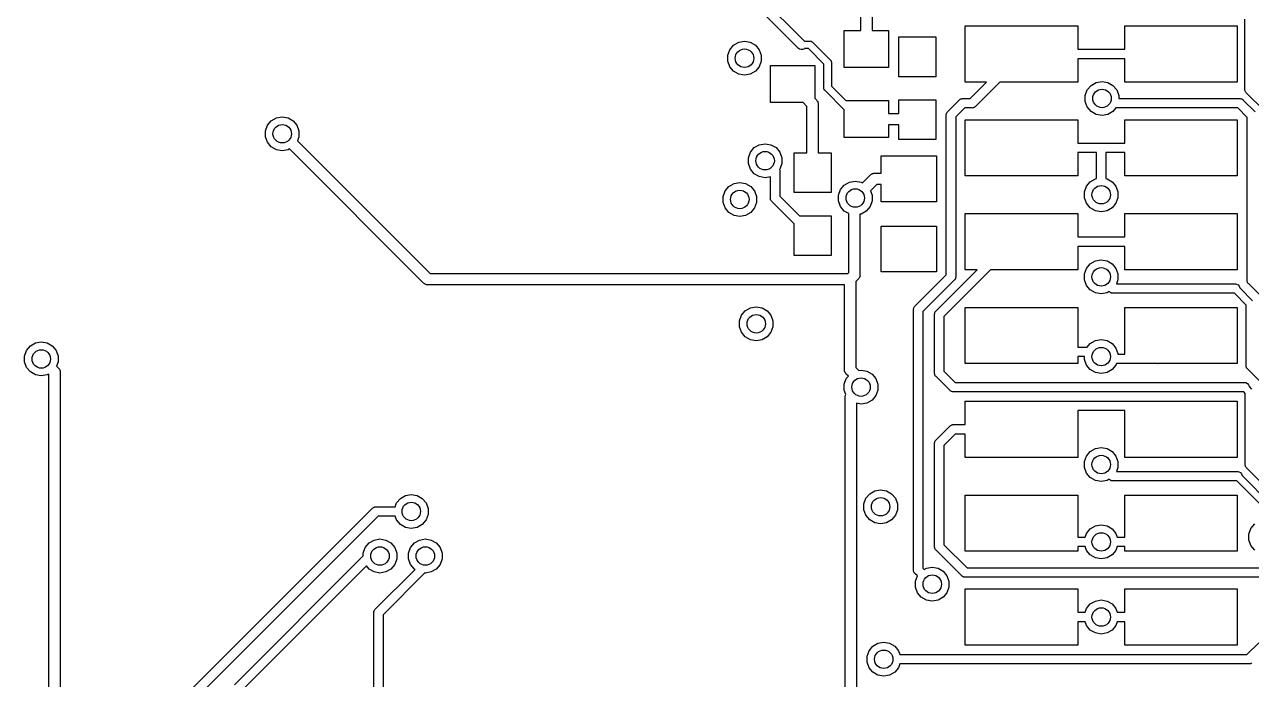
# Model space of a CAD drawing. Extents: x 106.7 to 190.8, y -131.8 to -78.3.
# Drawn here: x 107.94 to 141.14, y -113.93 to -96.21 of the extents above; entities that cross this region are included whole.
import ezdxf

# ---------------------------------------------------------------- set-up
doc = ezdxf.new("R2010")
doc.units = 0
doc.header["$MEASUREMENT"] = 0
doc.layers.add('BLACK', color=7, linetype='CONTINUOUS')

msp = doc.modelspace()

# ---------------------------------------------------------------- linework, layer by layer
at = {"layer": 'BLACK', "linetype": 'CONTINUOUS'}
for p, q in [((128.882, -96.8543), (127.252, -95.2246)), ((127.399, -95.0117), (129.042, -96.655)), ((130.565, -96.3654), (130.565, -95.9254)), ((130.87, -95.8248), (130.87, -96.3654)), ((133.388, -97.7646), (133.388, -96.2406)), ((133.388, -96.2406), (136.436, -96.2406)), ((136.436, -96.2406), (136.436, -96.8756)), ((137.706, -96.8756), (137.706, -96.2406)), ((137.706, -96.2406), (140.754, -96.2406)), ((140.754, -96.2406), (140.754, -97.7646)), ((140.957, -97.9507), (140.957, -96.0635)), ((130.118, -97.3654), (130.118, -96.3654)), ((130.118, -96.3654), (130.565, -96.3654)), ((130.87, -96.3654), (131.318, -96.3654)), ((131.318, -96.3654), (131.318, -97.3654)), ((131.593, -97.6172), (131.593, -96.5422)), ((131.593, -96.5422), (132.593, -96.5422)), ((132.593, -96.5422), (132.593, -97.6172)), ((126.966, -97.037), (127.021, -96.8868)), ((127.021, -96.8868), (127.123, -96.7644)), ((127.123, -96.7644), (127.262, -96.6845)), ((127.262, -96.6845), (127.419, -96.6567)), ((127.419, -96.6567), (127.576, -96.6845)), ((127.576, -96.6845), (127.715, -96.7644)), ((127.715, -96.7644), (127.818, -96.8868)), ((127.818, -96.8868), (127.872, -97.037)), ((128.909, -96.8735), (128.882, -96.8543)), ((128.953, -96.8851), (128.909, -96.8735)), ((128.997, -96.8812), (128.953, -96.8851)), ((129.038, -96.8622), (128.997, -96.8812)), ((129.042, -96.8582), (129.038, -96.8622)), ((129.042, -96.655), (129.186, -96.655)), ((129.148, -96.8582), (129.042, -96.8582)), ((129.565, -97.2756), (129.148, -96.8582)), ((129.186, -96.655), (129.199, -96.6538)), ((129.199, -96.6538), (129.212, -96.6573)), ((129.212, -96.6573), (129.225, -96.6597)), ((129.225, -96.6597), (129.229, -96.6619)), ((129.229, -96.6619), (129.234, -96.6631)), ((129.234, -96.6631), (129.245, -96.6708)), ((129.245, -96.6708), (129.256, -96.6776)), ((129.256, -96.6776), (129.265, -96.6879)), ((129.265, -96.6879), (129.736, -97.1586)), ((136.436, -96.8756), (137.706, -96.8756)), ((126.966, -97.1968), (126.966, -97.037)), ((127.021, -97.347), (126.966, -97.1968)), ((127.872, -97.1968), (127.818, -97.347)), ((127.872, -97.037), (127.872, -97.1968)), ((129.565, -97.9126), (129.565, -97.2756)), ((129.736, -97.1586), (129.746, -97.1672)), ((129.746, -97.1672), (129.753, -97.1789)), ((129.753, -97.1789), (129.761, -97.1899)), ((129.761, -97.1899), (129.762, -97.1943)), ((129.762, -97.1943), (129.764, -97.1983)), ((129.764, -97.1983), (129.766, -97.2115)), ((129.766, -97.2115), (129.77, -97.2246)), ((129.77, -97.2246), (129.769, -97.238)), ((129.769, -97.238), (129.769, -97.8749)), ((137.706, -97.1296), (136.436, -97.1296)), ((136.436, -97.1296), (136.436, -97.7646)), ((137.706, -97.7646), (137.706, -97.1296)), ((127.123, -97.4694), (127.021, -97.347)), ((127.262, -97.5493), (127.123, -97.4694)), ((127.419, -97.5771), (127.262, -97.5493)), ((127.576, -97.5493), (127.419, -97.5771)), ((127.715, -97.4694), (127.576, -97.5493)), ((127.818, -97.347), (127.715, -97.4694)), ((128.118, -98.3154), (128.118, -97.3154)), ((128.118, -97.3154), (129.318, -97.3154)), ((129.318, -97.3154), (129.318, -98.1999)), ((131.318, -97.3654), (130.118, -97.3654)), ((129.564, -97.926), (129.565, -97.9126)), ((129.568, -97.939), (129.564, -97.926)), ((129.57, -97.9523), (129.568, -97.939)), ((129.769, -97.8749), (130.159, -98.2654)), ((132.593, -97.6172), (131.593, -97.6172)), ((133.97, -97.7646), (133.388, -97.7646)), ((133.526, -98.2091), (133.97, -97.7646)), ((134.33, -97.7646), (133.672, -98.422)), ((136.436, -97.7646), (134.33, -97.7646)), ((136.694, -97.9762), (136.797, -97.8538)), ((136.797, -97.8538), (136.935, -97.7738)), ((136.935, -97.7738), (137.093, -97.7461)), ((137.093, -97.7461), (137.25, -97.7738)), ((137.25, -97.7738), (137.388, -97.8538)), ((137.388, -97.8538), (137.491, -97.9762)), ((140.754, -97.7646), (137.706, -97.7646)), ((129.318, -98.1999), (129.364, -98.2457)), ((129.364, -98.2457), (129.379, -98.2587)), ((129.379, -98.2587), (129.389, -98.2762)), ((129.572, -97.9562), (129.57, -97.9523)), ((129.573, -97.9606), (129.572, -97.9562)), ((129.581, -97.9716), (129.573, -97.9606)), ((129.588, -97.9833), (129.581, -97.9716)), ((129.598, -97.992), (129.588, -97.9833)), ((130.118, -98.5115), (129.598, -97.992)), ((130.159, -98.2654), (131.318, -98.2654)), ((131.318, -98.2654), (131.318, -98.613)), ((131.593, -98.613), (131.593, -98.2422)), ((131.593, -98.2422), (132.593, -98.2422)), ((132.593, -98.2422), (132.593, -99.3172)), ((132.921, -98.5599), (133.231, -98.2502)), ((133.231, -98.2502), (133.242, -98.2373)), ((133.242, -98.2373), (133.256, -98.2289)), ((133.256, -98.2289), (133.27, -98.2192)), ((133.27, -98.2192), (133.276, -98.2178)), ((133.276, -98.2178), (133.28, -98.2149)), ((133.28, -98.2149), (133.297, -98.212)), ((133.297, -98.212), (133.313, -98.2076)), ((133.313, -98.2076), (133.33, -98.2091)), ((133.33, -98.2091), (133.526, -98.2091)), ((136.639, -98.1264), (136.694, -97.9762)), ((136.639, -98.2862), (136.639, -98.1264)), ((137.491, -97.9762), (137.546, -98.1264)), ((137.546, -98.1264), (137.546, -98.2091)), ((137.546, -98.2091), (140.812, -98.2091)), ((140.812, -98.2091), (140.829, -98.2076)), ((140.829, -98.2076), (140.845, -98.212)), ((140.845, -98.212), (140.862, -98.2149)), ((140.862, -98.2149), (140.867, -98.2178)), ((140.867, -98.2178), (140.872, -98.2192)), ((140.872, -98.2192), (140.886, -98.2289)), ((140.886, -98.2289), (140.9, -98.2373)), ((140.9, -98.2373), (140.911, -98.2502)), ((140.911, -98.2502), (141.234, -98.5726)), ((140.956, -97.9675), (140.957, -97.9507)), ((140.96, -97.9837), (140.956, -97.9675)), ((140.963, -98.0003), (140.96, -97.9837)), ((140.966, -98.0052), (140.963, -98.0003)), ((140.967, -98.0107), (140.966, -98.0052)), ((140.977, -98.0245), (140.967, -98.0107)), ((140.986, -98.0391), (140.977, -98.0245)), ((140.998, -98.0499), (140.986, -98.0391)), ((141.478, -98.5295), (140.998, -98.0499)), ((129.002, -98.3154), (128.118, -98.3154)), ((129.108, -98.4213), (129.002, -98.3154)), ((129.108, -99.6791), (129.108, -98.4213)), ((129.389, -98.2762), (129.401, -98.2928)), ((129.401, -98.2928), (129.403, -98.2994)), ((129.403, -98.2994), (129.406, -98.3053)), ((129.406, -98.3053), (129.41, -98.3252)), ((129.41, -98.3252), (129.415, -98.3447)), ((129.415, -98.3447), (129.413, -98.3648)), ((129.413, -98.3648), (129.413, -99.6791)), ((130.118, -99.2654), (130.118, -98.5115)), ((132.889, -98.6046), (132.89, -98.5991)), ((132.89, -98.5991), (132.9, -98.5853)), ((132.9, -98.5853), (132.908, -98.5707)), ((132.908, -98.5707), (132.921, -98.5599)), ((133.377, -98.4631), (133.134, -98.7062)), ((133.573, -98.4631), (133.377, -98.4631)), ((133.59, -98.4646), (133.573, -98.4631)), ((133.606, -98.4602), (133.59, -98.4646)), ((133.623, -98.4573), (133.606, -98.4602)), ((133.628, -98.4544), (133.623, -98.4573)), ((133.633, -98.453), (133.628, -98.4544)), ((133.647, -98.4433), (133.633, -98.453)), ((133.661, -98.4349), (133.647, -98.4433)), ((133.672, -98.422), (133.661, -98.4349)), ((136.694, -98.4364), (136.639, -98.2862)), ((136.797, -98.5588), (136.694, -98.4364)), ((136.935, -98.6387), (136.797, -98.5588)), ((137.388, -98.5588), (137.25, -98.6387)), ((137.469, -98.4631), (137.388, -98.5588)), ((140.765, -98.4631), (137.469, -98.4631)), ((141.021, -98.7189), (140.765, -98.4631)), ((114.456, -99.0817), (114.511, -98.9315)), ((114.511, -98.9315), (114.614, -98.8091)), ((114.614, -98.8091), (114.752, -98.7292)), ((114.752, -98.7292), (114.91, -98.7014)), ((114.91, -98.7014), (115.067, -98.7292)), ((115.067, -98.7292), (115.205, -98.8091)), ((115.205, -98.8091), (115.308, -98.9315)), ((115.308, -98.9315), (115.363, -99.0817)), ((131.318, -98.613), (131.593, -98.613)), ((131.593, -98.9178), (131.318, -98.9178)), ((131.318, -98.9178), (131.318, -99.2654)), ((131.593, -99.3172), (131.593, -98.9178)), ((132.879, -98.6424), (132.883, -98.6261)), ((132.88, -98.6591), (132.879, -98.6424)), ((132.88, -100.316), (132.88, -98.6591)), ((132.883, -98.6261), (132.886, -98.6095)), ((132.886, -98.6095), (132.889, -98.6046)), ((133.134, -98.7062), (133.134, -103.03)), ((133.388, -100.305), (133.388, -98.7806)), ((133.388, -98.7806), (136.436, -98.7806)), ((136.436, -98.7806), (136.436, -99.4156)), ((137.093, -98.6665), (136.935, -98.6387)), ((137.25, -98.6387), (137.093, -98.6665)), ((137.706, -98.7806), (140.754, -98.7806)), ((137.706, -99.4156), (137.706, -98.7806)), ((140.754, -98.7806), (140.754, -100.305)), ((141.021, -103.129), (141.021, -98.7189)), ((114.456, -99.2415), (114.456, -99.0817)), ((114.511, -99.3917), (114.456, -99.2415)), ((115.363, -99.2415), (115.321, -99.3572)), ((115.363, -99.0817), (115.363, -99.2415)), ((131.318, -99.2654), (130.118, -99.2654)), ((114.614, -99.5141), (114.511, -99.3917)), ((114.752, -99.594), (114.614, -99.5141)), ((114.91, -99.6218), (114.752, -99.594)), ((115.067, -99.594), (114.91, -99.6218)), ((115.105, -99.5723), (115.067, -99.594)), ((118.734, -103.202), (115.105, -99.5723)), ((115.321, -99.3572), (118.91, -102.946)), ((127.579, -99.6604), (127.681, -99.538)), ((127.681, -99.538), (127.82, -99.4581)), ((127.82, -99.4581), (127.977, -99.4303)), ((127.977, -99.4303), (128.135, -99.4581)), ((128.135, -99.4581), (128.273, -99.538)), ((128.273, -99.538), (128.376, -99.6604)), ((132.593, -99.3172), (131.593, -99.3172)), ((136.436, -99.4156), (137.706, -99.4156)), ((127.524, -99.8106), (127.579, -99.6604)), ((127.524, -99.9704), (127.524, -99.8106)), ((128.376, -99.6604), (128.43, -99.8106)), ((128.43, -99.8106), (128.43, -99.9704)), ((128.761, -100.754), (128.761, -99.6791)), ((128.761, -99.6791), (129.108, -99.6791)), ((129.413, -99.6791), (129.761, -99.6791)), ((129.761, -99.6791), (129.761, -100.754)), ((131.114, -100.231), (131.114, -99.7633)), ((131.114, -99.7633), (132.614, -99.7633)), ((132.614, -99.7633), (132.614, -101.003)), ((136.944, -99.6696), (136.436, -99.6696)), ((136.436, -99.6696), (136.436, -100.305)), ((136.944, -100.375), (136.944, -99.6696)), ((137.706, -99.6696), (137.198, -99.6696)), ((137.198, -99.6696), (137.198, -100.375)), ((137.706, -100.305), (137.706, -99.6696)), ((127.579, -100.121), (127.524, -99.9704)), ((127.681, -100.243), (127.579, -100.121)), ((127.82, -100.323), (127.681, -100.243)), ((128.376, -100.121), (128.369, -100.129)), ((128.369, -100.129), (128.369, -100.13)), ((128.369, -100.13), (128.373, -100.147)), ((128.373, -100.147), (128.372, -100.163)), ((128.372, -100.163), (128.372, -100.848)), ((128.43, -99.9704), (128.376, -100.121)), ((130.835, -100.265), (130.853, -100.255)), ((130.853, -100.255), (130.869, -100.243)), ((130.869, -100.243), (130.876, -100.241)), ((130.876, -100.241), (130.882, -100.238)), ((130.882, -100.238), (130.901, -100.234)), ((130.901, -100.234), (130.921, -100.229)), ((130.921, -100.229), (130.941, -100.231)), ((130.941, -100.231), (131.114, -100.231)), ((126.894, -100.71), (126.996, -100.587)), ((126.996, -100.587), (127.135, -100.507)), ((127.135, -100.507), (127.292, -100.479)), ((127.292, -100.479), (127.449, -100.507)), ((127.449, -100.507), (127.588, -100.587)), ((127.588, -100.587), (127.691, -100.71)), ((127.977, -100.351), (127.82, -100.323)), ((128.118, -100.326), (127.977, -100.351)), ((128.118, -100.895), (128.118, -100.326)), ((130.018, -100.671), (130.12, -100.549)), ((130.12, -100.549), (130.259, -100.469)), ((130.259, -100.469), (130.416, -100.441)), ((130.416, -100.441), (130.574, -100.469)), ((130.574, -100.469), (130.611, -100.491)), ((130.611, -100.491), (130.822, -100.28)), ((130.822, -100.28), (130.835, -100.265)), ((130.998, -100.536), (130.827, -100.706)), ((131.114, -100.536), (130.998, -100.536)), ((131.114, -101.003), (131.114, -100.536)), ((132.88, -102.982), (132.88, -100.316)), ((132.88, -100.316), (132.88, -100.316)), ((136.436, -100.305), (133.388, -100.305)), ((136.618, -100.733), (136.673, -100.583)), ((136.673, -100.583), (136.775, -100.46)), ((136.775, -100.46), (136.914, -100.38)), ((136.914, -100.38), (136.944, -100.375)), ((137.198, -100.375), (137.228, -100.38)), ((137.228, -100.38), (137.367, -100.46)), ((137.367, -100.46), (137.47, -100.583)), ((137.47, -100.583), (137.524, -100.733)), ((140.754, -100.305), (137.706, -100.305)), ((126.839, -100.86), (126.894, -100.71)), ((126.839, -101.02), (126.839, -100.86)), ((127.691, -100.71), (127.745, -100.86)), ((127.745, -100.86), (127.745, -101.02)), ((128.116, -100.912), (128.118, -100.895)), ((128.12, -100.928), (128.116, -100.912)), ((128.123, -100.945), (128.12, -100.928)), ((128.372, -100.848), (128.903, -101.379)), ((129.761, -100.754), (128.761, -100.754)), ((129.963, -100.822), (130.018, -100.671)), ((129.963, -100.981), (129.963, -100.822)), ((130.827, -100.706), (130.869, -100.822)), ((130.869, -100.822), (130.869, -100.981)), ((136.618, -100.893), (136.618, -100.733)), ((136.673, -101.043), (136.618, -100.893)), ((137.524, -100.893), (137.47, -101.043)), ((137.524, -100.733), (137.524, -100.893)), ((126.894, -101.17), (126.839, -101.02)), ((126.996, -101.292), (126.894, -101.17)), ((127.691, -101.17), (127.588, -101.292)), ((127.745, -101.02), (127.691, -101.17)), ((128.126, -100.95), (128.123, -100.945)), ((128.128, -100.955), (128.126, -100.95)), ((128.137, -100.969), (128.128, -100.955)), ((128.146, -100.983), (128.137, -100.969)), ((128.159, -100.994), (128.146, -100.983)), ((128.761, -101.596), (128.159, -100.994)), ((130.018, -101.132), (129.963, -100.981)), ((130.12, -101.254), (130.018, -101.132)), ((130.238, -101.322), (130.12, -101.254)), ((130.712, -101.254), (130.574, -101.334)), ((130.815, -101.132), (130.712, -101.254)), ((130.869, -100.981), (130.815, -101.132)), ((132.614, -101.003), (131.114, -101.003)), ((136.775, -101.165), (136.673, -101.043)), ((136.914, -101.245), (136.775, -101.165)), ((137.071, -101.273), (136.914, -101.245)), ((137.228, -101.245), (137.071, -101.273)), ((137.367, -101.165), (137.228, -101.245)), ((137.47, -101.043), (137.367, -101.165)), ((127.135, -101.372), (126.996, -101.292)), ((127.292, -101.4), (127.135, -101.372)), ((127.449, -101.372), (127.292, -101.4)), ((127.588, -101.292), (127.449, -101.372)), ((128.903, -101.379), (129.761, -101.379)), ((129.761, -101.379), (129.761, -102.454)), ((130.239, -102.921), (130.238, -101.322)), ((130.574, -101.334), (130.543, -101.339)), ((130.543, -101.339), (130.543, -102.978)), ((133.388, -102.845), (133.388, -101.321)), ((133.388, -101.321), (136.436, -101.321)), ((136.436, -101.321), (136.436, -101.956)), ((137.706, -101.956), (137.706, -101.321)), ((137.706, -101.321), (140.754, -101.321)), ((140.754, -101.321), (140.754, -102.845)), ((128.761, -102.454), (128.761, -101.596)), ((131.114, -102.903), (131.114, -101.663)), ((131.114, -101.663), (132.614, -101.663)), ((132.614, -101.663), (132.614, -102.903)), ((136.436, -101.956), (137.706, -101.956)), ((137.706, -102.21), (136.436, -102.21)), ((136.436, -102.21), (136.436, -102.845)), ((137.706, -102.845), (137.706, -102.21)), ((129.761, -102.454), (128.761, -102.454)), ((136.914, -102.603), (137.071, -102.575)), ((137.071, -102.575), (137.228, -102.603)), ((132.614, -102.903), (131.114, -102.903)), ((132.604, -103.957), (133.716, -102.845)), ((134.076, -102.845), (132.817, -104.104)), ((133.716, -102.845), (133.388, -102.845)), ((136.436, -102.845), (134.076, -102.845)), ((136.618, -102.955), (136.673, -102.805)), ((136.673, -102.805), (136.775, -102.683)), ((136.775, -102.683), (136.914, -102.603)), ((137.228, -102.603), (137.367, -102.683)), ((137.367, -102.683), (137.47, -102.805)), ((137.47, -102.805), (137.524, -102.955)), ((140.754, -102.845), (137.706, -102.845)), ((118.747, -103.217), (118.734, -103.202)), ((118.765, -103.227), (118.747, -103.217)), ((118.781, -103.239), (118.765, -103.227)), ((118.788, -103.241), (118.781, -103.239)), ((118.794, -103.244), (118.788, -103.241)), ((118.814, -103.248), (118.794, -103.244)), ((118.833, -103.253), (118.814, -103.248)), ((118.853, -103.251), (118.833, -103.253)), ((130.124, -103.251), (118.853, -103.251)), ((118.91, -102.946), (130.213, -102.946)), ((130.124, -105.547), (130.124, -103.251)), ((130.213, -102.946), (130.239, -102.921)), ((130.494, -103.097), (130.429, -103.162)), ((130.429, -103.162), (130.429, -105.491)), ((130.509, -103.084), (130.494, -103.097)), ((130.52, -103.066), (130.509, -103.084)), ((130.531, -103.05), (130.52, -103.066)), ((130.533, -103.043), (130.531, -103.05)), ((130.536, -103.037), (130.533, -103.043)), ((130.54, -103.017), (130.536, -103.037)), ((130.545, -102.998), (130.54, -103.017)), ((130.543, -102.978), (130.545, -102.998)), ((132.032, -103.83), (132.88, -102.982)), ((133.093, -103.129), (132.245, -103.977)), ((133.106, -103.118), (133.093, -103.129)), ((133.114, -103.103), (133.106, -103.118)), ((133.124, -103.09), (133.114, -103.103)), ((133.125, -103.084), (133.124, -103.09)), ((133.128, -103.079), (133.125, -103.084)), ((133.131, -103.063), (133.128, -103.079)), ((133.136, -103.046), (133.131, -103.063)), ((133.134, -103.03), (133.136, -103.046)), ((136.618, -103.115), (136.618, -102.955)), ((136.673, -103.265), (136.618, -103.115)), ((137.524, -103.115), (137.484, -103.226)), ((137.484, -103.226), (140.702, -103.226)), ((137.524, -102.955), (137.524, -103.115)), ((140.702, -103.226), (140.735, -103.231)), ((140.735, -103.231), (140.773, -103.254)), ((141.019, -103.146), (141.021, -103.129)), ((141.024, -103.162), (141.019, -103.146)), ((141.027, -103.179), (141.024, -103.162)), ((141.029, -103.183), (141.027, -103.179)), ((141.031, -103.189), (141.029, -103.183)), ((141.041, -103.203), (141.031, -103.189)), ((141.049, -103.217), (141.041, -103.203)), ((141.062, -103.228), (141.049, -103.217)), ((142.824, -104.99), (141.062, -103.228)), ((136.775, -103.388), (136.673, -103.265)), ((136.914, -103.468), (136.775, -103.388)), ((137.071, -103.495), (136.914, -103.468)), ((137.228, -103.468), (137.071, -103.495)), ((137.289, -103.433), (137.228, -103.468)), ((137.295, -103.438), (137.289, -103.433)), ((137.306, -103.451), (137.295, -103.438)), ((137.32, -103.46), (137.306, -103.451)), ((137.334, -103.469), (137.32, -103.46)), ((137.34, -103.471), (137.334, -103.469)), ((137.344, -103.474), (137.34, -103.471)), ((137.361, -103.477), (137.344, -103.474)), ((137.377, -103.481), (137.361, -103.477)), ((137.394, -103.48), (137.377, -103.481)), ((140.674, -103.48), (137.394, -103.48)), ((140.995, -103.801), (140.674, -103.48)), ((140.773, -103.254), (140.802, -103.288)), ((140.802, -103.288), (140.818, -103.33)), ((140.818, -103.33), (140.818, -103.336)), ((140.818, -103.336), (141.166, -103.684)), ((127.441, -103.953), (127.579, -103.873)), ((127.579, -103.873), (127.737, -103.845)), ((127.737, -103.845), (127.894, -103.873)), ((127.894, -103.873), (128.032, -103.953)), ((131.99, -103.913), (131.994, -103.897)), ((131.991, -103.93), (131.99, -103.913)), ((131.994, -103.897), (131.997, -103.88)), ((131.997, -103.88), (132, -103.875)), ((132, -103.875), (132.001, -103.87)), ((132.001, -103.87), (132.011, -103.856)), ((132.011, -103.856), (132.019, -103.841)), ((132.019, -103.841), (132.032, -103.83)), ((133.388, -105.385), (133.388, -103.861)), ((133.388, -103.861), (136.436, -103.861)), ((136.436, -103.861), (136.436, -104.94)), ((137.706, -105.131), (137.706, -103.861)), ((137.706, -103.861), (140.754, -103.861)), ((140.754, -103.861), (140.754, -105.385)), ((140.995, -105.446), (140.995, -103.801)), ((127.283, -104.225), (127.338, -104.075)), ((127.283, -104.385), (127.283, -104.225)), ((127.338, -104.075), (127.441, -103.953)), ((128.032, -103.953), (128.135, -104.075)), ((128.135, -104.075), (128.19, -104.225)), ((128.19, -104.225), (128.19, -104.385)), ((131.991, -110.967), (131.991, -103.93)), ((132.245, -103.977), (132.245, -110.92)), ((132.561, -104.04), (132.565, -104.024)), ((132.563, -104.057), (132.561, -104.04)), ((132.563, -105.633), (132.563, -104.057)), ((132.565, -104.024), (132.568, -104.007)), ((132.568, -104.007), (132.571, -104.002)), ((132.571, -104.002), (132.573, -103.997)), ((132.573, -103.997), (132.582, -103.983)), ((132.582, -103.983), (132.591, -103.968)), ((132.591, -103.968), (132.604, -103.957)), ((132.817, -104.104), (132.817, -105.586)), ((127.338, -104.535), (127.283, -104.385)), ((127.441, -104.658), (127.338, -104.535)), ((128.135, -104.535), (128.032, -104.658)), ((128.19, -104.385), (128.135, -104.535)), ((107.992, -105.028), (108.095, -104.905)), ((108.095, -104.905), (108.233, -104.825)), ((108.233, -104.825), (108.39, -104.797)), ((108.39, -104.797), (108.548, -104.825)), ((108.548, -104.825), (108.686, -104.905)), ((108.686, -104.905), (108.789, -105.028)), ((127.579, -104.738), (127.441, -104.658)), ((127.737, -104.765), (127.579, -104.738)), ((127.894, -104.738), (127.737, -104.765)), ((128.032, -104.658), (127.894, -104.738)), ((136.693, -104.94), (136.775, -104.842)), ((136.775, -104.842), (136.914, -104.762)), ((136.914, -104.762), (137.071, -104.734)), ((137.071, -104.734), (137.228, -104.762)), ((137.228, -104.762), (137.367, -104.842)), ((137.367, -104.842), (137.47, -104.964)), ((107.937, -105.178), (107.992, -105.028)), ((107.937, -105.338), (107.937, -105.178)), ((108.789, -105.028), (108.844, -105.178)), ((108.844, -105.178), (108.844, -105.338)), ((136.436, -104.94), (136.693, -104.94)), ((136.618, -105.194), (136.436, -105.194)), ((136.436, -105.194), (136.436, -105.385)), ((136.618, -105.274), (136.618, -105.194)), ((137.47, -104.964), (137.524, -105.114)), ((137.524, -105.114), (137.524, -105.131)), ((137.524, -105.131), (137.706, -105.131)), ((107.992, -105.488), (107.937, -105.338)), ((108.095, -105.61), (107.992, -105.488)), ((108.844, -105.338), (108.802, -105.453)), ((108.802, -105.453), (108.853, -105.505)), ((108.853, -105.505), (108.869, -105.518)), ((108.869, -105.518), (108.879, -105.535)), ((108.879, -105.535), (108.89, -105.552)), ((108.89, -105.552), (108.892, -105.558)), ((108.892, -105.558), (108.896, -105.564)), ((108.896, -105.564), (108.899, -105.584)), ((130.122, -105.567), (130.124, -105.547)), ((130.128, -105.587), (130.122, -105.567)), ((130.429, -105.491), (130.509, -105.571)), ((130.509, -105.571), (130.573, -105.559)), ((130.573, -105.559), (130.73, -105.587)), ((136.436, -105.385), (133.388, -105.385)), ((136.673, -105.424), (136.618, -105.274)), ((136.775, -105.547), (136.673, -105.424)), ((136.914, -105.627), (136.775, -105.547)), ((137.367, -105.547), (137.228, -105.627)), ((137.47, -105.424), (137.367, -105.547)), ((137.484, -105.385), (137.47, -105.424)), ((138.59, -105.385), (137.484, -105.385)), ((138.606, -105.386), (138.59, -105.385)), ((138.612, -105.385), (138.606, -105.386)), ((140.754, -105.385), (138.612, -105.385)), ((140.994, -105.459), (140.995, -105.446)), ((140.998, -105.472), (140.994, -105.459)), ((141, -105.486), (140.998, -105.472)), ((141.002, -105.49), (141, -105.486)), ((141.004, -105.494), (141.002, -105.49)), ((141.011, -105.505), (141.004, -105.494)), ((141.018, -105.517), (141.011, -105.505)), ((141.028, -105.525), (141.018, -105.517)), ((141.389, -105.886), (141.028, -105.525)), ((108.233, -105.69), (108.095, -105.61)), ((108.39, -105.718), (108.233, -105.69)), ((108.548, -105.69), (108.39, -105.718)), ((108.586, -105.668), (108.548, -105.69)), ((108.598, -105.68), (108.586, -105.668)), ((108.598, -123.92), (108.598, -105.68)), ((108.899, -105.584), (108.904, -105.604)), ((108.904, -105.604), (108.902, -105.624)), ((108.902, -105.624), (108.902, -123.863)), ((130.119, -105.94), (130.174, -105.79)), ((130.131, -105.607), (130.128, -105.587)), ((130.135, -105.613), (130.131, -105.607)), ((130.136, -105.619), (130.135, -105.613)), ((130.148, -105.636), (130.136, -105.619)), ((130.158, -105.653), (130.148, -105.636)), ((130.174, -105.666), (130.158, -105.653)), ((130.23, -105.723), (130.174, -105.666)), ((130.174, -105.79), (130.23, -105.723)), ((130.73, -105.587), (130.869, -105.667)), ((130.869, -105.667), (130.971, -105.79)), ((130.971, -105.79), (131.026, -105.94)), ((132.561, -105.65), (132.563, -105.633)), ((132.565, -105.666), (132.561, -105.65)), ((132.568, -105.683), (132.565, -105.666)), ((132.571, -105.688), (132.568, -105.683)), ((132.573, -105.693), (132.571, -105.688)), ((132.582, -105.707), (132.573, -105.693)), ((132.591, -105.721), (132.582, -105.707)), ((132.604, -105.732), (132.591, -105.721)), ((132.977, -106.105), (132.604, -105.732)), ((132.817, -105.586), (133.123, -105.893)), ((133.123, -105.893), (140.956, -105.893)), ((137.071, -105.654), (136.914, -105.627)), ((137.228, -105.627), (137.071, -105.654)), ((140.956, -105.893), (140.989, -105.898)), ((140.989, -105.898), (141.027, -105.921)), ((130.119, -106.1), (130.119, -105.94)), ((130.163, -106.219), (130.119, -106.1)), ((130.148, -106.246), (130.151, -106.24)), ((130.151, -106.24), (130.153, -106.234)), ((130.153, -106.234), (130.163, -106.219)), ((131.026, -106.1), (130.971, -106.25)), ((131.026, -105.94), (131.026, -106.1)), ((132.988, -106.118), (132.977, -106.105)), ((133.002, -106.127), (132.988, -106.118)), ((133.016, -106.136), (133.002, -106.127)), ((133.022, -106.138), (133.016, -106.136)), ((133.026, -106.141), (133.022, -106.138)), ((133.043, -106.144), (133.026, -106.141)), ((133.059, -106.148), (133.043, -106.144)), ((133.076, -106.147), (133.059, -106.148)), ((140.928, -106.147), (133.076, -106.147)), ((140.97, -106.189), (140.928, -106.147)), ((140.97, -108.122), (140.97, -106.189)), ((141.027, -105.921), (141.056, -105.955)), ((141.056, -105.955), (141.072, -105.997)), ((141.072, -105.997), (141.072, -106.003)), ((141.072, -106.003), (141.14, -106.072)), ((130.139, -106.286), (130.144, -106.266)), ((130.141, -106.306), (130.139, -106.286)), ((130.141, -115.174), (130.141, -106.306)), ((130.144, -106.266), (130.148, -106.246)), ((130.573, -106.48), (130.446, -106.457)), ((130.446, -106.457), (130.446, -115.117)), ((130.73, -106.452), (130.573, -106.48)), ((130.869, -106.372), (130.73, -106.452)), ((130.971, -106.25), (130.869, -106.372)), ((133.388, -107.036), (133.388, -106.401)), ((133.388, -106.401), (135.53, -106.401)), ((135.53, -106.401), (135.536, -106.399)), ((135.536, -106.399), (135.553, -106.401)), ((135.553, -106.401), (138.59, -106.401)), ((138.59, -106.401), (138.606, -106.399)), ((138.606, -106.399), (138.612, -106.401)), ((138.612, -106.401), (140.754, -106.401)), ((140.754, -106.401), (140.754, -107.925)), ((137.706, -106.655), (136.436, -106.655)), ((136.436, -106.655), (136.436, -107.925)), ((137.706, -107.925), (137.706, -106.655)), ((132.604, -107.45), (132.977, -107.077)), ((132.977, -107.077), (132.988, -107.064)), ((132.988, -107.064), (133.002, -107.055)), ((133.002, -107.055), (133.016, -107.046)), ((133.016, -107.046), (133.022, -107.044)), ((133.022, -107.044), (133.026, -107.041)), ((133.026, -107.041), (133.043, -107.038)), ((133.043, -107.038), (133.059, -107.034)), ((133.059, -107.034), (133.076, -107.036)), ((133.076, -107.036), (133.388, -107.036)), ((132.561, -107.532), (132.565, -107.516)), ((132.563, -107.549), (132.561, -107.532)), ((132.563, -110.332), (132.563, -107.549)), ((132.565, -107.516), (132.568, -107.499)), ((132.568, -107.499), (132.571, -107.495)), ((132.571, -107.495), (132.573, -107.489)), ((132.573, -107.489), (132.582, -107.475)), ((132.582, -107.475), (132.591, -107.461)), ((132.591, -107.461), (132.604, -107.45)), ((133.123, -107.29), (132.817, -107.596)), ((133.388, -107.29), (133.123, -107.29)), ((133.388, -107.925), (133.388, -107.29)), ((132.817, -107.596), (132.817, -110.285)), ((136.618, -108.035), (136.673, -107.885)), ((136.673, -107.885), (136.775, -107.763)), ((136.775, -107.763), (136.914, -107.683)), ((136.914, -107.683), (137.071, -107.655)), ((137.071, -107.655), (137.228, -107.683)), ((137.228, -107.683), (137.367, -107.763)), ((137.367, -107.763), (137.47, -107.885)), ((137.47, -107.885), (137.524, -108.035)), ((136.436, -107.925), (133.388, -107.925)), ((136.618, -108.195), (136.618, -108.035)), ((136.673, -108.345), (136.618, -108.195)), ((137.524, -108.195), (137.484, -108.306)), ((137.524, -108.035), (137.524, -108.195)), ((140.754, -107.925), (137.706, -107.925)), ((140.969, -108.136), (140.97, -108.122)), ((140.972, -108.149), (140.969, -108.136)), ((140.975, -108.162), (140.972, -108.149)), ((140.977, -108.166), (140.975, -108.162)), ((140.978, -108.17), (140.977, -108.166)), ((140.986, -108.181), (140.978, -108.17)), ((140.993, -108.193), (140.986, -108.181)), ((141.003, -108.202), (140.993, -108.193)), ((141.719, -108.918), (141.003, -108.202)), ((136.775, -108.468), (136.673, -108.345)), ((136.914, -108.548), (136.775, -108.468)), ((137.071, -108.575), (136.914, -108.548)), ((137.228, -108.548), (137.071, -108.575)), ((137.289, -108.513), (137.228, -108.548)), ((137.295, -108.518), (137.289, -108.513)), ((137.306, -108.531), (137.295, -108.518)), ((137.32, -108.54), (137.306, -108.531)), ((137.334, -108.549), (137.32, -108.54)), ((137.34, -108.551), (137.334, -108.549)), ((137.344, -108.554), (137.34, -108.551)), ((137.361, -108.557), (137.344, -108.554)), ((137.377, -108.561), (137.361, -108.557)), ((137.394, -108.56), (137.377, -108.561)), ((140.737, -108.56), (137.394, -108.56)), ((137.484, -108.306), (140.765, -108.306)), ((141.532, -109.354), (140.737, -108.56)), ((140.765, -108.306), (140.798, -108.311)), ((140.798, -108.311), (140.837, -108.334)), ((140.837, -108.334), (140.866, -108.368)), ((140.866, -108.368), (140.881, -108.41)), ((140.881, -108.41), (140.881, -108.416)), ((140.881, -108.416), (141.649, -109.184)), ((130.806, -108.906), (130.945, -108.826)), ((130.945, -108.826), (131.102, -108.798)), ((131.102, -108.798), (131.259, -108.826)), ((131.259, -108.826), (131.398, -108.906)), ((117.966, -109.258), (118.004, -109.155)), ((118.004, -109.155), (118.106, -109.033)), ((118.106, -109.033), (118.245, -108.953)), ((118.245, -108.953), (118.402, -108.925)), ((118.402, -108.925), (118.559, -108.953)), ((118.559, -108.953), (118.698, -109.033)), ((118.698, -109.033), (118.801, -109.155)), ((118.801, -109.155), (118.855, -109.305)), ((130.649, -109.178), (130.704, -109.028)), ((130.649, -109.338), (130.649, -109.178)), ((130.704, -109.028), (130.806, -108.906)), ((131.398, -108.906), (131.501, -109.028)), ((131.501, -109.028), (131.555, -109.178)), ((131.555, -109.178), (131.555, -109.338)), ((133.388, -110.465), (133.388, -108.941)), ((133.388, -108.941), (136.436, -108.941)), ((136.436, -108.941), (136.436, -110.084)), ((137.706, -110.084), (137.706, -108.941)), ((137.706, -108.941), (140.754, -108.941)), ((140.754, -108.941), (140.754, -110.465)), ((112.347, -114.308), (117.356, -109.299)), ((117.502, -109.512), (112.56, -114.454)), ((117.356, -109.299), (117.367, -109.286)), ((117.367, -109.286), (117.381, -109.278)), ((117.381, -109.278), (117.395, -109.268)), ((117.395, -109.268), (117.401, -109.267)), ((117.401, -109.267), (117.405, -109.264)), ((117.405, -109.264), (117.422, -109.261)), ((117.422, -109.261), (117.438, -109.257)), ((117.438, -109.257), (117.455, -109.258)), ((117.455, -109.258), (117.966, -109.258)), ((117.966, -109.512), (117.502, -109.512)), ((118.004, -109.615), (117.966, -109.512)), ((118.855, -109.465), (118.801, -109.615)), ((118.855, -109.305), (118.855, -109.465)), ((130.704, -109.488), (130.649, -109.338)), ((130.806, -109.611), (130.704, -109.488)), ((131.501, -109.488), (131.398, -109.611)), ((131.555, -109.338), (131.501, -109.488)), ((118.106, -109.738), (118.004, -109.615)), ((118.245, -109.818), (118.106, -109.738)), ((118.402, -109.845), (118.245, -109.818)), ((118.559, -109.818), (118.402, -109.845)), ((118.698, -109.738), (118.559, -109.818)), ((118.801, -109.615), (118.698, -109.738)), ((130.945, -109.691), (130.806, -109.611)), ((131.102, -109.718), (130.945, -109.691)), ((131.259, -109.691), (131.102, -109.718)), ((131.398, -109.611), (131.259, -109.691)), ((136.673, -109.981), (136.775, -109.858)), ((136.775, -109.858), (136.914, -109.778)), ((136.914, -109.778), (137.071, -109.75)), ((137.071, -109.75), (137.228, -109.778)), ((137.228, -109.778), (137.367, -109.858)), ((137.367, -109.858), (137.47, -109.981)), ((141.069, -109.998), (141.124, -109.848)), ((141.124, -109.848), (141.226, -109.725)), ((117.259, -110.239), (117.398, -110.159)), ((117.398, -110.159), (117.555, -110.131)), ((117.555, -110.131), (117.713, -110.159)), ((117.713, -110.159), (117.851, -110.239)), ((118.487, -110.239), (118.626, -110.159)), ((118.626, -110.159), (118.783, -110.131)), ((118.783, -110.131), (118.94, -110.159)), ((118.94, -110.159), (119.079, -110.239)), ((136.436, -110.084), (136.635, -110.084)), ((136.635, -110.084), (136.673, -109.981)), ((137.47, -109.981), (137.507, -110.084)), ((137.507, -110.084), (137.706, -110.084)), ((141.069, -110.158), (141.069, -109.998)), ((141.124, -110.308), (141.069, -110.158)), ((117.102, -110.512), (117.157, -110.362)), ((117.102, -110.59), (117.102, -110.512)), ((117.157, -110.362), (117.259, -110.239)), ((117.851, -110.239), (117.954, -110.362)), ((117.954, -110.362), (118.008, -110.512)), ((118.008, -110.512), (118.008, -110.672)), ((118.33, -110.512), (118.385, -110.362)), ((118.33, -110.672), (118.33, -110.512)), ((118.385, -110.362), (118.487, -110.239)), ((119.079, -110.239), (119.182, -110.362)), ((119.182, -110.362), (119.236, -110.512)), ((119.236, -110.512), (119.236, -110.672)), ((132.561, -110.349), (132.563, -110.332)), ((132.565, -110.365), (132.561, -110.349)), ((132.568, -110.382), (132.565, -110.365)), ((132.571, -110.387), (132.568, -110.382)), ((132.573, -110.392), (132.571, -110.387)), ((132.582, -110.406), (132.573, -110.392)), ((132.591, -110.42), (132.582, -110.406)), ((132.604, -110.431), (132.591, -110.42)), ((133.294, -111.122), (132.604, -110.431)), ((132.817, -110.285), (133.441, -110.909)), ((136.436, -110.465), (133.388, -110.465)), ((136.635, -110.338), (136.436, -110.338)), ((136.436, -110.338), (136.436, -110.465)), ((136.673, -110.441), (136.635, -110.338)), ((136.775, -110.563), (136.673, -110.441)), ((137.47, -110.441), (137.367, -110.563)), ((137.507, -110.338), (137.47, -110.441)), ((137.706, -110.338), (137.507, -110.338)), ((137.706, -110.465), (137.706, -110.338)), ((140.754, -110.465), (137.706, -110.465)), ((141.226, -110.43), (141.124, -110.308)), ((113.617, -114.075), (117.102, -110.59)), ((117.19, -110.862), (113.83, -114.222)), ((117.259, -110.944), (117.19, -110.862)), ((117.954, -110.822), (117.851, -110.944)), ((118.008, -110.672), (117.954, -110.822)), ((118.385, -110.822), (118.33, -110.672)), ((118.487, -110.944), (118.385, -110.822)), ((119.182, -110.822), (119.079, -110.944)), ((119.236, -110.672), (119.182, -110.822)), ((136.914, -110.643), (136.775, -110.563)), ((137.071, -110.671), (136.914, -110.643)), ((137.228, -110.643), (137.071, -110.671)), ((137.367, -110.563), (137.228, -110.643)), ((117.398, -111.024), (117.259, -110.944)), ((117.555, -111.052), (117.398, -111.024)), ((117.427, -112.033), (118.506, -110.955)), ((117.713, -111.024), (117.555, -111.052)), ((118.77, -111.05), (117.64, -112.18)), ((117.851, -110.944), (117.713, -111.024)), ((118.506, -110.955), (118.487, -110.944)), ((118.783, -111.052), (118.77, -111.05)), ((118.94, -111.024), (118.783, -111.052)), ((119.079, -110.944), (118.94, -111.024)), ((131.99, -110.984), (131.991, -110.967)), ((131.994, -111), (131.99, -110.984)), ((131.997, -111.017), (131.994, -111)), ((132, -111.022), (131.997, -111.017)), ((132.001, -111.027), (132, -111.022)), ((132.011, -111.041), (132.001, -111.027)), ((132.019, -111.055), (132.011, -111.041)), ((132.032, -111.066), (132.019, -111.055)), ((132.098, -111.132), (132.032, -111.066)), ((132.046, -111.274), (132.098, -111.132)), ((132.245, -110.92), (132.281, -110.956)), ((132.281, -110.956), (132.342, -110.921)), ((132.342, -110.921), (132.499, -110.893)), ((132.499, -110.893), (132.656, -110.921)), ((132.656, -110.921), (132.795, -111.001)), ((132.795, -111.001), (132.898, -111.124)), ((132.898, -111.124), (132.952, -111.274)), ((133.305, -111.135), (133.294, -111.122)), ((133.318, -111.142), (133.305, -111.135)), ((133.321, -111.144), (133.318, -111.142)), ((133.323, -111.145), (133.321, -111.144)), ((133.334, -111.153), (133.323, -111.145)), ((133.339, -111.154), (133.334, -111.153)), ((133.344, -111.157), (133.339, -111.154)), ((133.348, -111.158), (133.344, -111.157)), ((133.351, -111.16), (133.348, -111.158)), ((133.364, -111.161), (133.351, -111.16)), ((133.377, -111.165), (133.364, -111.161)), ((133.386, -111.164), (133.377, -111.165)), ((133.395, -111.165), (133.386, -111.164)), ((133.403, -111.163), (133.395, -111.165)), ((142.216, -111.163), (133.403, -111.163)), ((133.441, -110.909), (142.168, -110.909)), ((132.046, -111.434), (132.046, -111.274)), ((132.101, -111.584), (132.046, -111.434)), ((132.952, -111.434), (132.898, -111.584)), ((132.952, -111.274), (132.952, -111.434)), ((133.388, -113.005), (133.388, -111.481)), ((133.388, -111.481), (136.436, -111.481)), ((136.436, -111.481), (136.436, -112.116)), ((137.706, -112.116), (137.706, -111.481)), ((137.706, -111.481), (140.754, -111.481)), ((140.754, -111.481), (140.754, -113.005)), ((132.203, -111.706), (132.101, -111.584)), ((132.342, -111.786), (132.203, -111.706)), ((132.499, -111.814), (132.342, -111.786)), ((132.656, -111.786), (132.499, -111.814)), ((132.795, -111.706), (132.656, -111.786)), ((132.898, -111.584), (132.795, -111.706)), ((136.775, -111.89), (136.914, -111.81)), ((136.914, -111.81), (137.071, -111.782)), ((137.071, -111.782), (137.228, -111.81)), ((137.228, -111.81), (137.367, -111.89)), ((117.385, -112.116), (117.389, -112.1)), ((117.386, -112.133), (117.385, -112.116)), ((117.386, -116.602), (117.386, -112.133)), ((117.389, -112.1), (117.392, -112.083)), ((117.392, -112.083), (117.395, -112.078)), ((117.395, -112.078), (117.396, -112.073)), ((117.396, -112.073), (117.406, -112.059)), ((117.406, -112.059), (117.414, -112.044)), ((117.414, -112.044), (117.427, -112.033)), ((117.64, -112.18), (117.64, -116.535)), ((136.436, -112.116), (136.635, -112.116)), ((136.635, -112.116), (136.673, -112.013)), ((136.673, -112.013), (136.775, -111.89)), ((137.367, -111.89), (137.47, -112.013)), ((137.47, -112.013), (137.507, -112.116)), ((137.507, -112.116), (137.706, -112.116)), ((136.635, -112.37), (136.436, -112.37)), ((136.436, -112.37), (136.436, -113.005)), ((136.673, -112.473), (136.635, -112.37)), ((136.775, -112.595), (136.673, -112.473)), ((137.47, -112.473), (137.367, -112.595)), ((137.507, -112.37), (137.47, -112.473)), ((137.706, -112.37), (137.507, -112.37)), ((137.706, -113.005), (137.706, -112.37)), ((136.914, -112.675), (136.775, -112.595)), ((137.071, -112.703), (136.914, -112.675)), ((137.228, -112.675), (137.071, -112.703)), ((137.367, -112.595), (137.228, -112.675)), ((130.734, -113.306), (130.788, -113.156)), ((130.788, -113.156), (130.891, -113.033)), ((130.891, -113.033), (131.03, -112.953)), ((131.03, -112.953), (131.187, -112.925)), ((131.187, -112.925), (131.344, -112.953)), ((131.344, -112.953), (131.483, -113.033)), ((131.483, -113.033), (131.586, -113.156)), ((131.586, -113.156), (131.623, -113.259)), ((136.436, -113.005), (133.388, -113.005)), ((140.754, -113.005), (137.706, -113.005)), ((141.014, -113.259), (141.335, -112.938)), ((130.734, -113.466), (130.734, -113.306)), ((130.788, -113.616), (130.734, -113.466)), ((131.623, -113.513), (131.586, -113.616)), ((131.623, -113.259), (141.014, -113.259)), ((141.061, -113.513), (131.623, -113.513)), ((141.078, -113.514), (141.061, -113.513)), ((141.094, -113.51), (141.078, -113.514)), ((141.111, -113.507), (141.094, -113.51)), ((141.116, -113.504), (141.111, -113.507)), ((141.121, -113.502), (141.116, -113.504)), ((141.135, -113.493), (141.121, -113.502)), ((141.15, -113.484), (141.135, -113.493)), ((130.891, -113.738), (130.788, -113.616)), ((131.03, -113.818), (130.891, -113.738)), ((131.187, -113.846), (131.03, -113.818)), ((131.344, -113.818), (131.187, -113.846)), ((131.483, -113.738), (131.344, -113.818)), ((131.586, -113.616), (131.483, -113.738))]:
    msp.add_line(p, q, dxfattribs=at)
at = {"layer": 'BLACK'}
for centre in [(127.419, -97.1169), (137.093, -98.2063), (114.91, -99.1616), (127.977, -99.8905), (137.071, -100.813), (127.292, -100.94), (130.416, -100.901), (137.071, -103.035), (127.737, -104.305), (108.39, -105.258), (137.071, -105.194), (130.573, -106.02), (137.071, -108.115), (118.402, -109.385), (131.102, -109.258), (137.071, -110.211), (117.555, -110.592), (118.783, -110.592), (132.499, -111.354), (137.071, -112.243), (131.187, -113.386)]:
    msp.add_circle(centre, 0.25, dxfattribs=at)

doc.saveas('drawing.dxf')
